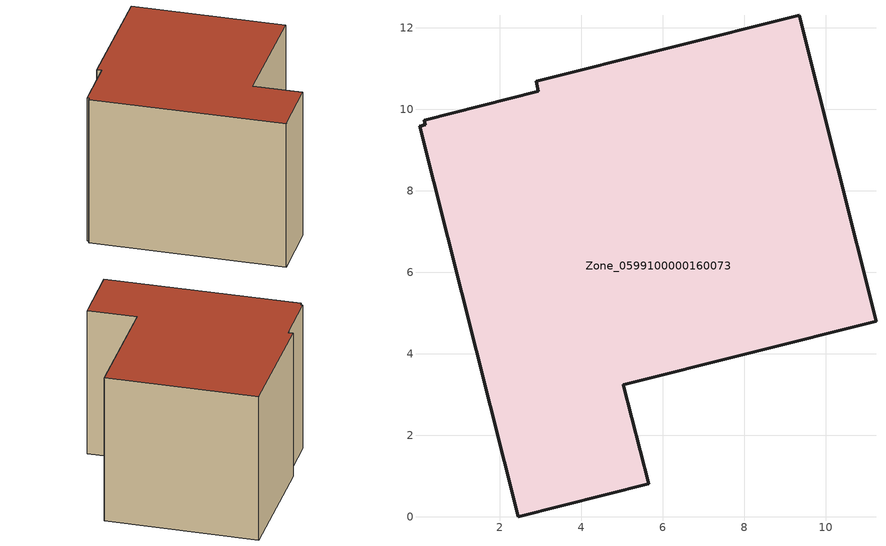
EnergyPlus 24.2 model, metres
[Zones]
Zone_0599100000160073
 floor ground (C_G): 9.35,12.31 11.23,4.81 5.03,3.24 5.65,0.81 2.45,0 0.03,9.58 0.17,9.62 0.14,9.74 2.94,10.44 2.89,10.69 z0
 wall outside (C_F): 2.45,0 5.65,0.81 5.03,3.24 11.23,4.81 9.35,12.31 2.89,10.69 2.94,10.44 0.14,9.74 0.17,9.62 0.03,9.58 2.45,0 z0:7.9
 roof outside (C_R): 9.35,12.31 2.89,10.69 2.94,10.44 0.14,9.74 0.17,9.62 0.03,9.58 2.45,0 5.65,0.81 5.03,3.24 11.23,4.81 z7.9
[BUILDING]
Pand.0599100000160073: North Axis=0; Terrain=City; Loads Convergence Tolerance Value=0.04; Temperature Convergence Tolerance Value=0.4; Solar Distribution=FullExterior; Maximum Number of Warmup Days=25; Minimum Number of Warmup Days=1
[Site:Location]
Rotterdam.The.Hague.AP_ZH_NLD Design_Conditions: Latitude=51.96; Longitude=4.45; Time Zone=1; Elevation=-4.5
[SITE:GROUNDTEMPERATURE:BUILDINGSURFACE]
18, 18, 18, 18, 18, 18, 18, 18, 18, 18, 18, 18
[MATERIAL] Thermal Absorptance=0.9; Solar Absorptance=0.7; Visible Absorptance=0.7
Name | Roughness | Thickness | Conductivity | Density | Specific Heat
G.TC.1965-1974 | MediumSmooth | 0.15 | 0.882353 | 540 | 1210
F.TC.1965-1974 | Rough | 0.3 | 0.697674 | 1920 | 840
R.TC.1965-1974 | MediumRough | 0.2 | 0.232558 | 1500 | 1000
[CONSTRUCTION]
C_G: G.TC.1965-1974
C_F: F.TC.1965-1974
C_R: R.TC.1965-1974
[ZONE]
Zone_0599100000160073: Type=1; Multiplier=1; Ceiling Height=Autocalculate; Volume=Autocalculate; Floor Area=autocalculate; Part of Total Floor Area=Yes
[ZONEINFILTRATION:DESIGNFLOWRATE]
Infil_Zone_0599100000160073: Zone or ZoneList or Space or SpaceList=Zone_0599100000160073; Schedule=AlwaysOn; Design Flow Rate Calculation Method=Flow/Area; Flow Rate per Floor Area=0.003; Constant Term Coefficient=1; Temperature Term Coefficient=0; Velocity Term Coefficient=0; Velocity Squared Term Coefficient=0
[HVACTEMPLATE:ZONE:IDEALLOADSAIRSYSTEM]
Zone_0599100000160073: Maximum Heating Supply Air Temperature=50; Minimum Cooling Supply Air Temperature=13; Maximum Heating Supply Air Humidity Ratio=0.0156; Minimum Cooling Supply Air Humidity Ratio=0.0077; Heating Limit=NoLimit; Cooling Limit=NoLimit; Dehumidification Control Type=ConstantSensibleHeatRatio; Cooling Sensible Heat Ratio=0.7; Dehumidification Setpoint=60; Humidification Control Type=None; Humidification Setpoint=30; Outdoor Air Method=None; Outdoor Air Flow Rate per Person=0.00944; Outdoor Air Flow Rate per Zone Floor Area=0; Outdoor Air Flow Rate per Zone=0; Demand Controlled Ventilation Type=None; Outdoor Air Economizer Type=NoEconomizer; Heat Recovery Type=None; Sensible Heat Recovery Effectiveness=0.7; Latent Heat Recovery Effectiveness=0.65
[ZONECONTROL:THERMOSTAT]
ThermostatControl_Zone_0599100000160073: Zone or ZoneList=Zone_0599100000160073; Control Type Schedule=DualSetpointControlType; Control 1=Thermostat_Zone_0599100000160073; Temperature Difference Between Cutout And Setpoint=0
[THERMOSTATSETPOINT:DUALSETPOINT]
Thermostat_Zone_0599100000160073: Heating Setpoint Temperature Schedule=HeatingSetpoint_Zone_0599100000160073; Cooling Setpoint Temperature Schedule=CoolingSetpoint_Zone_0599100000160073
[SCHEDULE:COMPACT]
HeatingSetpoint_Zone_0599100000160073: Through: 12/31, For: AllDays, Until: 24:00, 21
CoolingSetpoint_Zone_0599100000160073: Through: 12/31, For: AllDays, Until: 24:00, 24
DualSetpointControlType: Through: 12/31, For: AllDays, Until: 24:00, 4
AlwaysOn: Through: 12/31, For: AllDays, Until: 24:00, 1
